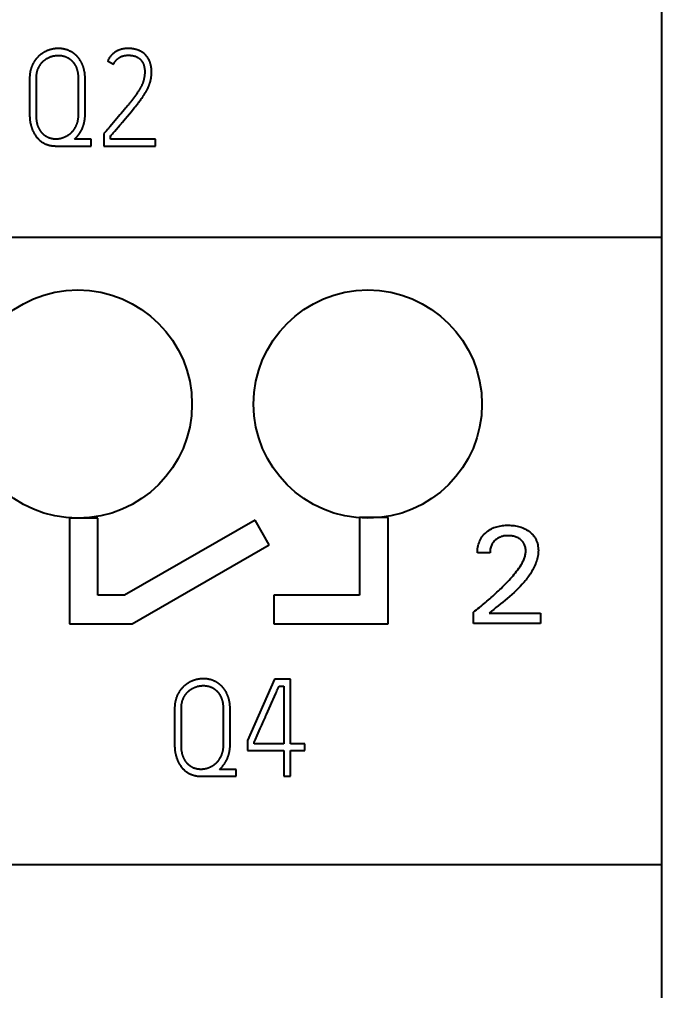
# Model space of a CAD drawing. Extents: x 0 to 420, y 0 to 297.
# Drawn here: x 134.33 to 145.58, y 140.98 to 158.01 of the extents above; entities that cross this region are included whole.
import ezdxf
from ezdxf.enums import TextEntityAlignment as Align

# ---------------------------------------------------------------- set-up
doc = ezdxf.new("R2010")
doc.units = 0
doc.header["$LTSCALE"] = 23.1
for name, color, linetype in [('10000_FRONT', 7, 'CONTINUOUS'), ('10100_DIM_FRONT', 7, 'CONTINUOUS'), ('10500_FRONT_LABELING', 7, 'CONTINUOUS')]:
    doc.layers.add(name, color=color, linetype=linetype)
doc.dimstyles.get("Standard").update_dxf_attribs({"dimtxt": 2.5, "dimasz": 2.5, "dimexe": 1.25, "dimexo": 0.625, "dimtad": 1, "dimcen": 2.5, "dimazin": 3, "dimtfac": 1, "dimtmove": 0, "dimatfit": 3})

# ---------------------------------------------------------------- blocks, each defined once
blk = doc.blocks.new('*D0')
at = {"layer": '10100_DIM_FRONT', "linetype": 'CONTINUOUS'}
for p, q in [((145.579763, 188.190376), (145.579763, 132.165384)), ((110.079763, 145.840376), (110.079763, 132.165384)), ((110.079763, 134.165384), (127.829763, 134.165384)), ((145.579763, 134.165384), (127.829763, 134.165384))]:
    blk.add_line(p, q, dxfattribs=at)
for points in [[(113.579763, 134.665384), (110.079763, 134.165384), (113.579763, 133.665384)], [(142.079763, 133.665384), (145.579763, 134.165384), (142.079763, 134.665384)]]:
    blk.add_solid(points, dxfattribs=at)
blk.add_text('35,5', height=3.5, dxfattribs=at).set_placement((123.999105, 135.040384), (133.499105, 135.040384), align=Align.FIT)
blk = doc.blocks.new('*D1')
at = {"layer": '10100_DIM_FRONT', "linetype": 'CONTINUOUS'}
for p, q in [((145.58, 188.19), (145.58, 123.957)), ((102.08, 147.741), (102.08, 123.957)), ((102.08, 125.957), (123.83, 125.957)), ((145.58, 125.957), (123.83, 125.957))]:
    blk.add_line(p, q, dxfattribs=at)
for points in [[(105.58, 126.457), (102.08, 125.957), (105.58, 125.457)], [(142.08, 125.457), (145.58, 125.957), (142.08, 126.457)]]:
    blk.add_solid(points, dxfattribs=at)
blk.add_text('43,5', height=3.5, dxfattribs=at).set_placement((119.796, 126.832), (129.546, 126.832), align=Align.FIT)

msp = doc.modelspace()

# ---------------------------------------------------------------- linework, layer by layer
at = {"layer": '10000_FRONT', "color": 7, "linetype": 'CONTINUOUS'}
for p, q in [((145.58, 233.191), (145.58, 143.191)), ((110.08, 154.191), (145.58, 154.191)), ((135.21, 149.269), (135.21, 147.416)), ((135.707, 149.269), (135.21, 149.269)), ((135.707, 147.917), (135.707, 149.269)), ((138.458, 149.234), (136.173, 147.917)), ((138.707, 148.801), (138.458, 149.234)), ((140.288, 149.276), (140.288, 147.916)), ((140.788, 149.276), (140.288, 149.276)), ((140.788, 147.416), (140.788, 149.276)), ((136.305, 147.416), (138.707, 148.801)), ((136.173, 147.917), (135.707, 147.917)), ((138.788, 147.916), (138.788, 147.416)), ((140.288, 147.916), (138.788, 147.916)), ((135.21, 147.416), (136.305, 147.416)), ((138.788, 147.416), (140.788, 147.416)), ((145.58, 143.191), (110.08, 143.191))]:
    msp.add_line(p, q, dxfattribs=at)
for centre in [(135.354, 151.267), (140.434, 151.267)]:
    msp.add_circle(centre, 2, dxfattribs=at)
at = {"layer": '10500_FRONT_LABELING', "color": 7, "linetype": 'CONTINUOUS'}
for p, q in [((135.875, 157.282), (135.981, 157.227)), ((134.51, 156.977), (134.51, 156.334)), ((134.628, 156.327), (134.628, 156.977)), ((135.361, 156.977), (135.361, 156.348)), ((135.481, 156.348), (135.481, 156.977)), ((136.351, 156.66), (136.343, 156.648)), ((136.36, 156.672), (136.351, 156.66)), ((136.368, 156.684), (136.36, 156.672)), ((136.377, 156.696), (136.368, 156.684)), ((136.385, 156.709), (136.377, 156.696)), ((136.394, 156.721), (136.385, 156.709)), ((136.402, 156.733), (136.394, 156.721)), ((136.41, 156.746), (136.402, 156.733)), ((136.418, 156.758), (136.41, 156.746)), ((136.486, 156.647), (136.496, 156.662)), ((136.22, 156.489), (136.206, 156.471)), ((136.234, 156.506), (136.22, 156.489)), ((136.244, 156.517), (136.234, 156.506)), ((136.253, 156.529), (136.244, 156.517)), ((136.262, 156.541), (136.253, 156.529)), ((136.271, 156.552), (136.262, 156.541)), ((136.28, 156.564), (136.271, 156.552)), ((136.289, 156.576), (136.28, 156.564)), ((136.298, 156.588), (136.289, 156.576)), ((136.307, 156.6), (136.298, 156.588)), ((136.316, 156.612), (136.307, 156.6)), ((136.325, 156.624), (136.316, 156.612)), ((136.334, 156.636), (136.325, 156.624)), ((136.343, 156.648), (136.334, 156.636)), ((136.348, 156.465), (136.365, 156.485)), ((136.365, 156.485), (136.381, 156.506)), ((136.381, 156.506), (136.392, 156.52)), ((136.392, 156.52), (136.403, 156.534)), ((136.403, 156.534), (136.414, 156.548)), ((136.414, 156.548), (136.424, 156.562)), ((136.424, 156.562), (136.435, 156.576)), ((136.435, 156.576), (136.445, 156.59)), ((136.445, 156.59), (136.456, 156.604)), ((136.456, 156.604), (136.466, 156.618)), ((136.466, 156.618), (136.476, 156.633)), ((136.476, 156.633), (136.486, 156.647)), ((136.092, 156.335), (136.068, 156.306)), ((136.116, 156.363), (136.092, 156.335)), ((136.144, 156.397), (136.116, 156.363)), ((136.173, 156.431), (136.144, 156.397)), ((136.192, 156.454), (136.173, 156.431)), ((136.186, 156.268), (136.225, 156.315)), ((136.206, 156.471), (136.192, 156.454)), ((136.225, 156.315), (136.259, 156.356)), ((136.259, 156.356), (136.293, 156.396)), ((136.293, 156.396), (136.326, 156.437)), ((136.326, 156.437), (136.348, 156.465)), ((135.981, 156.205), (135.952, 156.171)), ((136.01, 156.238), (135.981, 156.205)), ((136.039, 156.272), (136.01, 156.238)), ((136.068, 156.306), (136.039, 156.272)), ((136.066, 156.127), (136.089, 156.154)), ((136.089, 156.154), (136.1, 156.167)), ((135.84, 156.042), (135.811, 156.008)), ((135.811, 156.008), (135.811, 155.791)), ((135.884, 156.092), (135.874, 156.081)), ((135.893, 156.103), (135.884, 156.092)), ((135.963, 156.006), (135.975, 156.02)), ((135.975, 156.02), (135.986, 156.033)), ((135.986, 156.033), (136.003, 156.053)), ((136.003, 156.053), (136.026, 156.08)), ((136.026, 156.08), (136.066, 156.127)), ((135.585, 155.912), (135.293, 155.912)), ((135.585, 155.791), (135.585, 155.912)), ((135.929, 155.909), (135.929, 155.966)), ((136.717, 155.909), (135.929, 155.909)), ((136.717, 155.791), (136.717, 155.909)), ((134.972, 155.791), (135.585, 155.791)), ((135.811, 155.791), (136.717, 155.791)), ((142.575, 148.658), (142.354, 148.658)), ((142.284, 147.417), (142.284, 147.62)), ((142.561, 147.602), (143.457, 147.602)), ((143.457, 147.602), (143.457, 147.417)), ((143.457, 147.417), (142.284, 147.417)), ((138.802, 146.441), (138.325, 145.366)), ((139.082, 146.441), (138.802, 146.441)), ((139.082, 145.31), (139.082, 146.441)), ((138.843, 146.24), (138.869, 146.3)), ((138.869, 146.3), (138.879, 146.323)), ((138.879, 146.323), (138.962, 146.323)), ((138.962, 146.323), (138.962, 145.31)), ((138.822, 146.193), (138.833, 146.217)), ((138.833, 146.217), (138.843, 146.24)), ((137.05, 145.927), (137.05, 145.284)), ((137.168, 145.277), (137.168, 145.927)), ((137.901, 145.927), (137.901, 145.298)), ((138.021, 145.298), (138.021, 145.927)), ((138.66, 145.825), (138.707, 145.932)), ((138.707, 145.932), (138.77, 146.074)), ((138.607, 145.707), (138.628, 145.754)), ((138.565, 145.612), (138.576, 145.636)), ((138.576, 145.636), (138.607, 145.707)), ((138.465, 145.387), (138.497, 145.458)), ((138.497, 145.458), (138.549, 145.577)), ((138.325, 145.366), (138.325, 145.192)), ((138.443, 145.31), (138.443, 145.34)), ((138.962, 145.31), (138.443, 145.31)), ((139.332, 145.31), (139.082, 145.31)), ((139.332, 145.192), (139.332, 145.31)), ((138.325, 145.192), (138.962, 145.192)), ((138.962, 145.192), (138.962, 144.741)), ((139.082, 144.741), (139.082, 145.192)), ((139.082, 145.192), (139.332, 145.192)), ((137.512, 144.741), (138.125, 144.741)), ((138.125, 144.862), (137.833, 144.862)), ((138.125, 144.741), (138.125, 144.862)), ((138.962, 144.741), (139.082, 144.741))]:
    msp.add_line(p, q, dxfattribs=at)
for points in [[(135.481, 156.977), (135.481, 156.985), (135.481, 156.993), (135.481, 157), (135.481, 157.008), (135.48, 157.015), (135.48, 157.023), (135.479, 157.03), (135.479, 157.038), (135.478, 157.045), (135.477, 157.053), (135.477, 157.06), (135.476, 157.068), (135.475, 157.075), (135.474, 157.082), (135.472, 157.09), (135.471, 157.097), (135.47, 157.105), (135.468, 157.112), (135.467, 157.119), (135.465, 157.127), (135.463, 157.134), (135.461, 157.141), (135.46, 157.148), (135.458, 157.156), (135.455, 157.163), (135.453, 157.17), (135.451, 157.177), (135.448, 157.185), (135.446, 157.192), (135.443, 157.199), (135.44, 157.206), (135.438, 157.213), (135.435, 157.22), (135.432, 157.227), (135.428, 157.234), (135.425, 157.241), (135.422, 157.247), (135.419, 157.254), (135.415, 157.261), (135.411, 157.267), (135.408, 157.274), (135.404, 157.281), (135.4, 157.287), (135.396, 157.293), (135.392, 157.3), (135.388, 157.306), (135.383, 157.312), (135.379, 157.318), (135.374, 157.324), (135.37, 157.33), (135.365, 157.336), (135.36, 157.342), (135.355, 157.348), (135.35, 157.354), (135.345, 157.359), (135.34, 157.365), (135.334, 157.37), (135.329, 157.376), (135.324, 157.381), (135.318, 157.386), (135.312, 157.391), (135.307, 157.396), (135.301, 157.401), (135.295, 157.405), (135.289, 157.41), (135.283, 157.414), (135.277, 157.419), (135.271, 157.423), (135.265, 157.427), (135.258, 157.432), (135.252, 157.436), (135.245, 157.44), (135.239, 157.443), (135.232, 157.447), (135.225, 157.451), (135.218, 157.454), (135.211, 157.457), (135.205, 157.461), (135.198, 157.464), (135.191, 157.467), (135.184, 157.47), (135.177, 157.472), (135.17, 157.475), (135.162, 157.477), (135.155, 157.48), (135.148, 157.482), (135.141, 157.484), (135.133, 157.486), (135.126, 157.488), (135.119, 157.49), (135.111, 157.491), (135.104, 157.493), (135.096, 157.494), (135.089, 157.495), (135.081, 157.496), (135.073, 157.497), (135.066, 157.498), (135.058, 157.499), (135.051, 157.499), (135.043, 157.5), (135.036, 157.5), (135.028, 157.501), (135.02, 157.501), (135.013, 157.501), (135.005, 157.501), (134.998, 157.501), (134.99, 157.5), (134.982, 157.5), (134.975, 157.499), (134.967, 157.499), (134.96, 157.498), (134.952, 157.497), (134.944, 157.496), (134.937, 157.495), (134.929, 157.494), (134.922, 157.493), (134.914, 157.491), (134.907, 157.49), (134.9, 157.488), (134.892, 157.486), (134.885, 157.484), (134.878, 157.482), (134.87, 157.48), (134.863, 157.478), (134.856, 157.476), (134.849, 157.473), (134.842, 157.471), (134.834, 157.468), (134.827, 157.465), (134.82, 157.463), (134.813, 157.46), (134.806, 157.457), (134.799, 157.454), (134.792, 157.45), (134.786, 157.447), (134.779, 157.444), (134.772, 157.44), (134.765, 157.436), (134.759, 157.433), (134.752, 157.429), (134.746, 157.425), (134.739, 157.421), (134.733, 157.417), (134.727, 157.412), (134.721, 157.408), (134.714, 157.404), (134.708, 157.399), (134.702, 157.395), (134.696, 157.39), (134.691, 157.385), (134.685, 157.38), (134.679, 157.376), (134.673, 157.371), (134.668, 157.365), (134.662, 157.36), (134.657, 157.355), (134.651, 157.349), (134.646, 157.344), (134.641, 157.338), (134.636, 157.333), (134.631, 157.327), (134.626, 157.321), (134.621, 157.315), (134.617, 157.309), (134.612, 157.303), (134.608, 157.297), (134.603, 157.291), (134.599, 157.285), (134.595, 157.279), (134.591, 157.272), (134.587, 157.266), (134.583, 157.26), (134.579, 157.253), (134.575, 157.246), (134.572, 157.24), (134.568, 157.233), (134.565, 157.226), (134.561, 157.22), (134.558, 157.213), (134.555, 157.206), (134.552, 157.199), (134.549, 157.192), (134.546, 157.185), (134.543, 157.178), (134.541, 157.171), (134.538, 157.164), (134.536, 157.156), (134.534, 157.149), (134.531, 157.142), (134.529, 157.135), (134.527, 157.128), (134.526, 157.12), (134.524, 157.113), (134.522, 157.106), (134.521, 157.098), (134.519, 157.091), (134.518, 157.083), (134.517, 157.076), (134.516, 157.068)], [(136.486, 157.434), (136.479, 157.439), (136.471, 157.443), (136.464, 157.447), (136.456, 157.452), (136.448, 157.455), (136.44, 157.459), (136.432, 157.463), (136.423, 157.466), (136.415, 157.469), (136.407, 157.473), (136.398, 157.475), (136.39, 157.478), (136.381, 157.481), (136.373, 157.483), (136.364, 157.486), (136.356, 157.488), (136.347, 157.49), (136.339, 157.492), (136.33, 157.493), (136.321, 157.495), (136.313, 157.496), (136.304, 157.497), (136.295, 157.498), (136.286, 157.499), (136.277, 157.5), (136.268, 157.5), (136.259, 157.5), (136.25, 157.501), (136.241, 157.501), (136.233, 157.501), (136.224, 157.501), (136.215, 157.5), (136.206, 157.5), (136.197, 157.499), (136.188, 157.499), (136.18, 157.498), (136.171, 157.497), (136.162, 157.496), (136.153, 157.494), (136.144, 157.493), (136.136, 157.491), (136.127, 157.489), (136.118, 157.487), (136.11, 157.485), (136.101, 157.482), (136.093, 157.479), (136.084, 157.476), (136.076, 157.473), (136.068, 157.47), (136.06, 157.466), (136.052, 157.463), (136.044, 157.459), (136.036, 157.454), (136.028, 157.45), (136.021, 157.445), (136.013, 157.441), (136.005, 157.436), (135.998, 157.431), (135.991, 157.425), (135.984, 157.42), (135.977, 157.414), (135.97, 157.409), (135.964, 157.403), (135.957, 157.397), (135.951, 157.391), (135.945, 157.384), (135.939, 157.378), (135.933, 157.371), (135.927, 157.364), (135.921, 157.357), (135.916, 157.35), (135.911, 157.343), (135.905, 157.336), (135.901, 157.328), (135.896, 157.321), (135.891, 157.313), (135.887, 157.305), (135.883, 157.298), (135.879, 157.29), (135.875, 157.282)], [(134.628, 156.977), (134.628, 156.984), (134.628, 156.991), (134.628, 156.998), (134.628, 157.005), (134.629, 157.011), (134.629, 157.018), (134.63, 157.025), (134.63, 157.032), (134.631, 157.038), (134.632, 157.045), (134.633, 157.052), (134.634, 157.059), (134.635, 157.065), (134.636, 157.072), (134.637, 157.078), (134.639, 157.085), (134.64, 157.092), (134.642, 157.098), (134.644, 157.105), (134.646, 157.111), (134.648, 157.118), (134.65, 157.124), (134.652, 157.131), (134.655, 157.137), (134.657, 157.144), (134.66, 157.15), (134.663, 157.156), (134.665, 157.162), (134.668, 157.169), (134.671, 157.175), (134.675, 157.181), (134.678, 157.187), (134.681, 157.193), (134.685, 157.199), (134.688, 157.204), (134.692, 157.21), (134.695, 157.216), (134.699, 157.222), (134.703, 157.227), (134.707, 157.233), (134.711, 157.238), (134.716, 157.243), (134.72, 157.249), (134.725, 157.254), (134.729, 157.259), (134.734, 157.264), (134.739, 157.269), (134.743, 157.274), (134.748, 157.278), (134.753, 157.283), (134.759, 157.288), (134.764, 157.292), (134.769, 157.296), (134.774, 157.301), (134.78, 157.305), (134.785, 157.309), (134.791, 157.313), (134.796, 157.316), (134.802, 157.32), (134.808, 157.324), (134.814, 157.327), (134.82, 157.331), (134.826, 157.334), (134.832, 157.337), (134.838, 157.34), (134.844, 157.343), (134.851, 157.346), (134.857, 157.349), (134.863, 157.351), (134.87, 157.354), (134.876, 157.356), (134.882, 157.359), (134.889, 157.361), (134.895, 157.363), (134.902, 157.365), (134.909, 157.367), (134.915, 157.368), (134.922, 157.37), (134.929, 157.371), (134.935, 157.373), (134.942, 157.374), (134.949, 157.375), (134.956, 157.376), (134.962, 157.377), (134.969, 157.378), (134.976, 157.379), (134.983, 157.379), (134.99, 157.38), (134.996, 157.38), (135.003, 157.38), (135.01, 157.381), (135.017, 157.381), (135.024, 157.38), (135.03, 157.38), (135.037, 157.38), (135.044, 157.379), (135.051, 157.379), (135.058, 157.378), (135.065, 157.377), (135.071, 157.376), (135.078, 157.375), (135.085, 157.374), (135.092, 157.372), (135.098, 157.371), (135.105, 157.369), (135.111, 157.367), (135.118, 157.365), (135.124, 157.363), (135.131, 157.361), (135.137, 157.358), (135.143, 157.356), (135.15, 157.353), (135.156, 157.351), (135.162, 157.348), (135.168, 157.345), (135.174, 157.341), (135.18, 157.338), (135.186, 157.335), (135.192, 157.331), (135.198, 157.327), (135.204, 157.324), (135.209, 157.32), (135.215, 157.316), (135.22, 157.312), (135.226, 157.307), (135.231, 157.303), (135.236, 157.298), (135.241, 157.294), (135.246, 157.289), (135.251, 157.284), (135.256, 157.28), (135.26, 157.275), (135.265, 157.269), (135.269, 157.264), (135.274, 157.259), (135.278, 157.253), (135.282, 157.248), (135.286, 157.242), (135.29, 157.237), (135.294, 157.231), (135.297, 157.225), (135.301, 157.219), (135.304, 157.214), (135.308, 157.208), (135.311, 157.202), (135.314, 157.196), (135.317, 157.189), (135.32, 157.183), (135.323, 157.177), (135.325, 157.171), (135.328, 157.164), (135.33, 157.158), (135.333, 157.151), (135.335, 157.145), (135.337, 157.139), (135.339, 157.132), (135.341, 157.126), (135.343, 157.119), (135.345, 157.112), (135.346, 157.106), (135.348, 157.099), (135.349, 157.093), (135.351, 157.086), (135.352, 157.079), (135.353, 157.073), (135.354, 157.066), (135.355, 157.059), (135.356, 157.052), (135.357, 157.046), (135.358, 157.039), (135.359, 157.032), (135.359, 157.025), (135.36, 157.018), (135.36, 157.012), (135.36, 157.005), (135.361, 156.998), (135.361, 156.991), (135.361, 156.984), (135.361, 156.977)], [(135.981, 157.227), (135.984, 157.234), (135.988, 157.241), (135.991, 157.247), (135.995, 157.254), (135.999, 157.26), (136.003, 157.266), (136.008, 157.273), (136.012, 157.278), (136.017, 157.284), (136.022, 157.29), (136.027, 157.296), (136.032, 157.301), (136.037, 157.307), (136.043, 157.312), (136.049, 157.317), (136.054, 157.322), (136.06, 157.326), (136.066, 157.331), (136.072, 157.335), (136.078, 157.34), (136.085, 157.344), (136.091, 157.347), (136.098, 157.351), (136.104, 157.355), (136.111, 157.358), (136.118, 157.361), (136.125, 157.364), (136.132, 157.366), (136.139, 157.369), (136.147, 157.371), (136.154, 157.373), (136.161, 157.375), (136.168, 157.376), (136.176, 157.378), (136.183, 157.379), (136.191, 157.38), (136.198, 157.381), (136.206, 157.382), (136.213, 157.382), (136.221, 157.383), (136.228, 157.383), (136.236, 157.383), (136.243, 157.383), (136.251, 157.383), (136.258, 157.383), (136.266, 157.382), (136.273, 157.382), (136.281, 157.381), (136.288, 157.38), (136.296, 157.379), (136.303, 157.378), (136.311, 157.377), (136.318, 157.376), (136.325, 157.374), (136.333, 157.372), (136.34, 157.37), (136.347, 157.368), (136.355, 157.366), (136.362, 157.364), (136.369, 157.361), (136.376, 157.358), (136.383, 157.355), (136.39, 157.352), (136.396, 157.349), (136.403, 157.345), (136.409, 157.341), (136.416, 157.337), (136.422, 157.333), (136.428, 157.328), (136.434, 157.324), (136.44, 157.319), (136.445, 157.314), (136.451, 157.309), (136.456, 157.303), (136.461, 157.298), (136.466, 157.292), (136.47, 157.286), (136.475, 157.28), (136.479, 157.274), (136.483, 157.267), (136.487, 157.261), (136.491, 157.254), (136.494, 157.248), (136.497, 157.241), (136.5, 157.234), (136.503, 157.227), (136.506, 157.22), (136.508, 157.213), (136.511, 157.205), (136.513, 157.198), (136.515, 157.191), (136.516, 157.184), (136.518, 157.176), (136.519, 157.169), (136.52, 157.161), (136.521, 157.154), (136.522, 157.147), (136.523, 157.139), (136.524, 157.132), (136.525, 157.124), (136.525, 157.117), (136.525, 157.109), (136.526, 157.102), (136.526, 157.094), (136.526, 157.087), (136.526, 157.079), (136.525, 157.072), (136.525, 157.064), (136.525, 157.057), (136.524, 157.049), (136.523, 157.042), (136.523, 157.034), (136.522, 157.027), (136.521, 157.02), (136.52, 157.012), (136.519, 157.005), (136.517, 156.997), (136.516, 156.99), (136.515, 156.983), (136.513, 156.975), (136.511, 156.968), (136.51, 156.961), (136.508, 156.954), (136.506, 156.946), (136.504, 156.939), (136.502, 156.932), (136.5, 156.925), (136.498, 156.917), (136.496, 156.91), (136.493, 156.903), (136.491, 156.896), (136.488, 156.889), (136.485, 156.882), (136.482, 156.875), (136.479, 156.868), (136.476, 156.862), (136.473, 156.855), (136.47, 156.848), (136.467, 156.842), (136.463, 156.835), (136.46, 156.829), (136.456, 156.822), (136.453, 156.816), (136.449, 156.809), (136.445, 156.803), (136.441, 156.796), (136.438, 156.79), (136.434, 156.784), (136.43, 156.777), (136.426, 156.771), (136.422, 156.765), (136.418, 156.758)], [(136.496, 156.662), (136.501, 156.669), (136.506, 156.676), (136.511, 156.684), (136.516, 156.691), (136.521, 156.699), (136.526, 156.706), (136.53, 156.713), (136.535, 156.721), (136.54, 156.729), (136.544, 156.736), (136.549, 156.744), (136.553, 156.751), (136.558, 156.759), (136.562, 156.767), (136.566, 156.774), (136.57, 156.782), (136.574, 156.79), (136.578, 156.798), (136.582, 156.806), (136.586, 156.814), (136.589, 156.822), (136.593, 156.83), (136.596, 156.838), (136.6, 156.846), (136.603, 156.854), (136.606, 156.862), (136.609, 156.871), (136.612, 156.879), (136.615, 156.887), (136.617, 156.896), (136.62, 156.904), (136.622, 156.913), (136.625, 156.921), (136.627, 156.93), (136.629, 156.938), (136.631, 156.947), (136.633, 156.956), (136.634, 156.964), (136.636, 156.973), (136.637, 156.982), (136.639, 156.991), (136.64, 156.999), (136.641, 157.008), (136.642, 157.017), (136.643, 157.025), (136.644, 157.034), (136.644, 157.043), (136.645, 157.052), (136.645, 157.06), (136.646, 157.069), (136.646, 157.078), (136.646, 157.087), (136.646, 157.096), (136.646, 157.104), (136.646, 157.113), (136.645, 157.122), (136.645, 157.131), (136.644, 157.14), (136.643, 157.149), (136.642, 157.157), (136.641, 157.166), (136.64, 157.175), (136.638, 157.184), (136.637, 157.193), (136.635, 157.201), (136.633, 157.21), (136.631, 157.219), (136.629, 157.227), (136.627, 157.236), (136.624, 157.244), (136.622, 157.253), (136.619, 157.261), (136.616, 157.27), (136.613, 157.278), (136.609, 157.286), (136.605, 157.294), (136.602, 157.302), (136.597, 157.31), (136.593, 157.318), (136.589, 157.325), (136.584, 157.333), (136.579, 157.34), (136.574, 157.348), (136.569, 157.355), (136.564, 157.362), (136.558, 157.369), (136.552, 157.375), (136.546, 157.382), (136.54, 157.388), (136.534, 157.395), (136.528, 157.401), (136.521, 157.407), (136.515, 157.413), (136.508, 157.419), (136.501, 157.424), (136.494, 157.429), (136.486, 157.434)], [(134.516, 157.068), (134.515, 157.061), (134.514, 157.053), (134.513, 157.046), (134.512, 157.038), (134.512, 157.031), (134.511, 157.023), (134.511, 157.015), (134.51, 157.008), (134.51, 157), (134.51, 156.993), (134.51, 156.985), (134.51, 156.977)], [(134.51, 156.334), (134.51, 156.324), (134.51, 156.315), (134.51, 156.306), (134.511, 156.297), (134.511, 156.288), (134.512, 156.279), (134.512, 156.27), (134.513, 156.26), (134.514, 156.251), (134.515, 156.242), (134.516, 156.233), (134.517, 156.224), (134.519, 156.215), (134.52, 156.206), (134.522, 156.197), (134.524, 156.188), (134.526, 156.179), (134.528, 156.17), (134.53, 156.161), (134.532, 156.153), (134.535, 156.144), (134.537, 156.135), (134.54, 156.126), (134.543, 156.117), (134.546, 156.108), (134.549, 156.1), (134.552, 156.091), (134.555, 156.083), (134.559, 156.074), (134.562, 156.066), (134.566, 156.057), (134.57, 156.049), (134.574, 156.041), (134.578, 156.033), (134.582, 156.025), (134.587, 156.017), (134.591, 156.009), (134.596, 156.001), (134.601, 155.993), (134.606, 155.985), (134.611, 155.978), (134.616, 155.97), (134.621, 155.962), (134.627, 155.955), (134.633, 155.948), (134.639, 155.941), (134.644, 155.934), (134.651, 155.927), (134.657, 155.92), (134.663, 155.914), (134.67, 155.907), (134.676, 155.901), (134.683, 155.895), (134.69, 155.889), (134.697, 155.883), (134.705, 155.877), (134.712, 155.872), (134.72, 155.866), (134.727, 155.861), (134.735, 155.856), (134.743, 155.851), (134.751, 155.847), (134.759, 155.842), (134.767, 155.838), (134.775, 155.834), (134.783, 155.83), (134.792, 155.826), (134.8, 155.823), (134.809, 155.82), (134.818, 155.816), (134.826, 155.813), (134.835, 155.811), (134.844, 155.808), (134.853, 155.806), (134.862, 155.803), (134.871, 155.801), (134.88, 155.8), (134.889, 155.798), (134.898, 155.797), (134.907, 155.795), (134.917, 155.794), (134.926, 155.793), (134.935, 155.793), (134.944, 155.792), (134.953, 155.792), (134.963, 155.791), (134.972, 155.791)], [(135.361, 156.348), (135.361, 156.341), (135.361, 156.335), (135.361, 156.328), (135.36, 156.321), (135.36, 156.315), (135.36, 156.308), (135.359, 156.302), (135.359, 156.295), (135.358, 156.288), (135.357, 156.282), (135.357, 156.275), (135.356, 156.269), (135.355, 156.262), (135.354, 156.256), (135.353, 156.249), (135.351, 156.243), (135.35, 156.236), (135.349, 156.23), (135.347, 156.223), (135.346, 156.217), (135.344, 156.211), (135.342, 156.204), (135.34, 156.198), (135.338, 156.191), (135.336, 156.185), (135.334, 156.179), (135.332, 156.173), (135.329, 156.166), (135.327, 156.16), (135.324, 156.154), (135.322, 156.148), (135.319, 156.142), (135.316, 156.136), (135.313, 156.13), (135.31, 156.124), (135.307, 156.118), (135.304, 156.113), (135.301, 156.107), (135.298, 156.101), (135.294, 156.096), (135.291, 156.09), (135.287, 156.084), (135.284, 156.079), (135.28, 156.073), (135.276, 156.068), (135.272, 156.062), (135.268, 156.057), (135.264, 156.052), (135.26, 156.047), (135.255, 156.042), (135.251, 156.037), (135.246, 156.032), (135.242, 156.027), (135.237, 156.023), (135.233, 156.018), (135.228, 156.013), (135.223, 156.009), (135.218, 156.005), (135.213, 156), (135.208, 155.996), (135.203, 155.992), (135.198, 155.988), (135.192, 155.984), (135.187, 155.98), (135.182, 155.976), (135.176, 155.973), (135.17, 155.969), (135.165, 155.966), (135.159, 155.962), (135.153, 155.959), (135.147, 155.956), (135.141, 155.953), (135.135, 155.95), (135.129, 155.947), (135.123, 155.944), (135.117, 155.942), (135.111, 155.939), (135.105, 155.937), (135.099, 155.934), (135.093, 155.932), (135.086, 155.93), (135.08, 155.928), (135.074, 155.926), (135.067, 155.924), (135.061, 155.923), (135.054, 155.921), (135.048, 155.92), (135.041, 155.918), (135.035, 155.917), (135.028, 155.916), (135.022, 155.915), (135.015, 155.914), (135.008, 155.913), (135.002, 155.913), (134.995, 155.912), (134.989, 155.912), (134.982, 155.912), (134.975, 155.912), (134.969, 155.912), (134.962, 155.912), (134.956, 155.912), (134.949, 155.912), (134.942, 155.913), (134.936, 155.913), (134.929, 155.914), (134.923, 155.915), (134.916, 155.916), (134.909, 155.917), (134.903, 155.918), (134.896, 155.919), (134.89, 155.921), (134.883, 155.922), (134.877, 155.924), (134.871, 155.926), (134.865, 155.928), (134.858, 155.93), (134.852, 155.932), (134.846, 155.935), (134.84, 155.937), (134.834, 155.94), (134.828, 155.943), (134.822, 155.946), (134.816, 155.949), (134.81, 155.952), (134.804, 155.956), (134.799, 155.959), (134.793, 155.963), (134.788, 155.966), (134.782, 155.97), (134.777, 155.974), (134.772, 155.978), (134.766, 155.982), (134.761, 155.987), (134.756, 155.991), (134.752, 155.995), (134.747, 156), (134.742, 156.005), (134.737, 156.009), (134.733, 156.014), (134.728, 156.019), (134.724, 156.024), (134.72, 156.029), (134.716, 156.035), (134.712, 156.04), (134.708, 156.045), (134.704, 156.051), (134.7, 156.056), (134.696, 156.062), (134.693, 156.067), (134.689, 156.073), (134.686, 156.079), (134.683, 156.084), (134.68, 156.09), (134.677, 156.096), (134.674, 156.102), (134.671, 156.108), (134.668, 156.114), (134.666, 156.12), (134.663, 156.126), (134.661, 156.133), (134.658, 156.139), (134.656, 156.145), (134.654, 156.151), (134.652, 156.158), (134.65, 156.164), (134.648, 156.17), (134.647, 156.176), (134.645, 156.183), (134.643, 156.189), (134.642, 156.196), (134.64, 156.202), (134.639, 156.208), (134.638, 156.215), (134.637, 156.221), (134.636, 156.228), (134.635, 156.234), (134.634, 156.241), (134.633, 156.248), (134.632, 156.254), (134.631, 156.261), (134.631, 156.267), (134.63, 156.274), (134.63, 156.281), (134.629, 156.287), (134.629, 156.294), (134.628, 156.3), (134.628, 156.307), (134.628, 156.314), (134.628, 156.32), (134.628, 156.327)], [(135.293, 155.912), (135.299, 155.917), (135.305, 155.923), (135.312, 155.928), (135.318, 155.934), (135.324, 155.94), (135.329, 155.946), (135.335, 155.952), (135.341, 155.958), (135.346, 155.964), (135.352, 155.97), (135.357, 155.977), (135.362, 155.983), (135.367, 155.99), (135.372, 155.996), (135.377, 156.003), (135.382, 156.01), (135.387, 156.017), (135.391, 156.024), (135.396, 156.031), (135.4, 156.038), (135.404, 156.045), (135.409, 156.052), (135.413, 156.059), (135.417, 156.067), (135.42, 156.074), (135.424, 156.082), (135.428, 156.089), (135.431, 156.097), (135.435, 156.104), (135.438, 156.112), (135.441, 156.119), (135.444, 156.127), (135.447, 156.135), (135.45, 156.143), (135.452, 156.15), (135.455, 156.158), (135.457, 156.166), (135.46, 156.174), (135.462, 156.182), (135.464, 156.191), (135.466, 156.199), (135.468, 156.207), (135.469, 156.215), (135.471, 156.223), (135.472, 156.232), (135.473, 156.24), (135.475, 156.248), (135.476, 156.256), (135.477, 156.265), (135.478, 156.273), (135.478, 156.281), (135.479, 156.289), (135.48, 156.298), (135.48, 156.306), (135.481, 156.314), (135.481, 156.323), (135.481, 156.331), (135.481, 156.339), (135.481, 156.348)], [(135.952, 156.171), (135.913, 156.126), (135.893, 156.103)], [(136.1, 156.167), (136.111, 156.181), (136.117, 156.187), (136.123, 156.194), (136.129, 156.201), (136.134, 156.208), (136.186, 156.268)], [(135.874, 156.081), (135.855, 156.059), (135.84, 156.042)], [(135.929, 155.966), (135.935, 155.973), (135.941, 155.979), (135.946, 155.986)], [(135.946, 155.986), (135.958, 155.999), (135.963, 156.006)], [(142.354, 148.658), (142.354, 148.683), (142.356, 148.709), (142.358, 148.734), (142.362, 148.76), (142.367, 148.785), (142.374, 148.81), (142.382, 148.835), (142.391, 148.859), (142.396, 148.871), (142.401, 148.882), (142.407, 148.894), (142.413, 148.905), (142.42, 148.916), (142.426, 148.927), (142.434, 148.938), (142.441, 148.948), (142.449, 148.958), (142.457, 148.968), (142.466, 148.978), (142.474, 148.987), (142.493, 149.005), (142.512, 149.022), (142.532, 149.038), (142.553, 149.053), (142.575, 149.066), (142.598, 149.079), (142.621, 149.09), (142.644, 149.1), (142.668, 149.109), (142.693, 149.117), (142.718, 149.123), (142.743, 149.129), (142.768, 149.133), (142.793, 149.137), (142.819, 149.139), (142.845, 149.141), (142.87, 149.142), (142.896, 149.142), (142.922, 149.141), (142.947, 149.14), (142.973, 149.138), (142.998, 149.135), (143.024, 149.131), (143.049, 149.127), (143.074, 149.121), (143.099, 149.114), (143.123, 149.106), (143.147, 149.097), (143.171, 149.087), (143.194, 149.076), (143.216, 149.063), (143.238, 149.049), (143.259, 149.035), (143.279, 149.019), (143.289, 149.01), (143.298, 149.002), (143.307, 148.993), (143.316, 148.983), (143.325, 148.974), (143.333, 148.964), (143.341, 148.954), (143.349, 148.944), (143.356, 148.933), (143.363, 148.922), (143.369, 148.911), (143.375, 148.9), (143.381, 148.888), (143.386, 148.876), (143.391, 148.864), (143.396, 148.852), (143.4, 148.84), (143.404, 148.828), (143.407, 148.815), (143.41, 148.803), (143.415, 148.778), (143.419, 148.752), (143.421, 148.727), (143.422, 148.701), (143.421, 148.675), (143.419, 148.65), (143.416, 148.624), (143.412, 148.599), (143.407, 148.574), (143.401, 148.549), (143.393, 148.524), (143.385, 148.499), (143.376, 148.475), (143.366, 148.451), (143.356, 148.427), (143.345, 148.403), (143.333, 148.38), (143.321, 148.357), (143.308, 148.335), (143.295, 148.313), (143.281, 148.291), (143.267, 148.269), (143.253, 148.248), (143.238, 148.227), (143.222, 148.207), (143.207, 148.186), (143.191, 148.166), (143.174, 148.147), (143.157, 148.127), (143.14, 148.108), (143.105, 148.07), (143.069, 148.033), (143.032, 147.997), (142.995, 147.962), (142.956, 147.928), (142.917, 147.894), (142.878, 147.86), (142.838, 147.827), (142.798, 147.794), (142.758, 147.762), (142.718, 147.73), (142.678, 147.698), (142.639, 147.666), (142.6, 147.634), (142.561, 147.602)], [(142.284, 147.62), (142.311, 147.641), (142.338, 147.661), (142.364, 147.682), (142.391, 147.703), (142.417, 147.724), (142.443, 147.745), (142.469, 147.767), (142.495, 147.788), (142.521, 147.81), (142.546, 147.832), (142.572, 147.854), (142.597, 147.876), (142.622, 147.898), (142.647, 147.921), (142.672, 147.944), (142.697, 147.967), (142.721, 147.99), (142.746, 148.013), (142.77, 148.036), (142.794, 148.06), (142.818, 148.084), (142.841, 148.108), (142.865, 148.132), (142.888, 148.156), (142.911, 148.181), (142.933, 148.206), (142.956, 148.231), (142.978, 148.257), (142.999, 148.283), (143.02, 148.309), (143.041, 148.335), (143.062, 148.362), (143.081, 148.39), (143.1, 148.418), (143.118, 148.446), (143.127, 148.461), (143.135, 148.475), (143.143, 148.49), (143.151, 148.505), (143.158, 148.52), (143.165, 148.536), (143.172, 148.552), (143.178, 148.568), (143.183, 148.584), (143.188, 148.6), (143.192, 148.616), (143.196, 148.633), (143.199, 148.65), (143.2, 148.666), (143.201, 148.683), (143.201, 148.7), (143.2, 148.717), (143.198, 148.734), (143.195, 148.75), (143.19, 148.767), (143.185, 148.783), (143.179, 148.799), (143.172, 148.814), (143.164, 148.829), (143.16, 148.836), (143.155, 148.843), (143.144, 148.856), (143.133, 148.869), (143.121, 148.88), (143.108, 148.891), (143.095, 148.902), (143.081, 148.911), (143.066, 148.919), (143.051, 148.927), (143.035, 148.934), (143.019, 148.939), (143.003, 148.944), (142.987, 148.948), (142.97, 148.952), (142.954, 148.955), (142.937, 148.957), (142.92, 148.958), (142.903, 148.959), (142.887, 148.959), (142.87, 148.959), (142.853, 148.958), (142.836, 148.956), (142.819, 148.954), (142.803, 148.951), (142.786, 148.947), (142.77, 148.942), (142.754, 148.936), (142.739, 148.93), (142.723, 148.923), (142.709, 148.914), (142.694, 148.905), (142.681, 148.895), (142.668, 148.885), (142.655, 148.873), (142.644, 148.861), (142.633, 148.848), (142.623, 148.834), (142.614, 148.82), (142.606, 148.805), (142.599, 148.79), (142.593, 148.774), (142.588, 148.758), (142.584, 148.741), (142.58, 148.725), (142.578, 148.708), (142.576, 148.691), (142.575, 148.674), (142.575, 148.658)], [(138.021, 145.927), (138.021, 145.935), (138.021, 145.942), (138.021, 145.949), (138.021, 145.956), (138.02, 145.964), (138.02, 145.971), (138.019, 145.978), (138.019, 145.985), (138.018, 145.993), (138.018, 146), (138.017, 146.007), (138.016, 146.014), (138.015, 146.021), (138.014, 146.028), (138.013, 146.036), (138.012, 146.043), (138.011, 146.05), (138.009, 146.057), (138.008, 146.064), (138.006, 146.071), (138.005, 146.078), (138.003, 146.085), (138.001, 146.092), (137.999, 146.099), (137.997, 146.106), (137.995, 146.113), (137.993, 146.12), (137.991, 146.127), (137.989, 146.134), (137.986, 146.141), (137.984, 146.148), (137.981, 146.154), (137.978, 146.161), (137.975, 146.168), (137.973, 146.175), (137.97, 146.181), (137.967, 146.188), (137.963, 146.194), (137.96, 146.201), (137.957, 146.207), (137.953, 146.214), (137.95, 146.22), (137.946, 146.226), (137.943, 146.233), (137.939, 146.239), (137.935, 146.245), (137.931, 146.251), (137.927, 146.257), (137.923, 146.263), (137.918, 146.269), (137.914, 146.275), (137.909, 146.281), (137.905, 146.286), (137.9, 146.292), (137.895, 146.298), (137.891, 146.303), (137.886, 146.309), (137.881, 146.314), (137.876, 146.319), (137.87, 146.324), (137.865, 146.329), (137.86, 146.334), (137.855, 146.339), (137.849, 146.344), (137.844, 146.349), (137.838, 146.353), (137.832, 146.358), (137.826, 146.362), (137.821, 146.366), (137.815, 146.371), (137.809, 146.375), (137.803, 146.379), (137.796, 146.383), (137.79, 146.387), (137.784, 146.39), (137.777, 146.394), (137.771, 146.398), (137.764, 146.401), (137.758, 146.404), (137.751, 146.407), (137.745, 146.411), (137.738, 146.414), (137.731, 146.416), (137.725, 146.419), (137.718, 146.422), (137.711, 146.424), (137.704, 146.427), (137.697, 146.429), (137.69, 146.431), (137.683, 146.433), (137.676, 146.435), (137.669, 146.437), (137.662, 146.439), (137.655, 146.44), (137.647, 146.442), (137.64, 146.443), (137.633, 146.444), (137.626, 146.446), (137.618, 146.447), (137.611, 146.448), (137.604, 146.448), (137.596, 146.449), (137.589, 146.45), (137.582, 146.45), (137.574, 146.45), (137.567, 146.451), (137.56, 146.451), (137.553, 146.451), (137.545, 146.451), (137.538, 146.451), (137.531, 146.45), (137.523, 146.45), (137.516, 146.449), (137.508, 146.449), (137.501, 146.448), (137.494, 146.447), (137.486, 146.446), (137.479, 146.445), (137.472, 146.444), (137.465, 146.443), (137.457, 146.442), (137.45, 146.44), (137.443, 146.439), (137.436, 146.437), (137.429, 146.435), (137.422, 146.433), (137.415, 146.431), (137.408, 146.429), (137.401, 146.427), (137.394, 146.425), (137.387, 146.423), (137.38, 146.42), (137.373, 146.418), (137.366, 146.415), (137.36, 146.412), (137.353, 146.409), (137.346, 146.407), (137.339, 146.404), (137.333, 146.4), (137.326, 146.397), (137.319, 146.394), (137.313, 146.39), (137.307, 146.387), (137.3, 146.383), (137.294, 146.38), (137.288, 146.376), (137.281, 146.372), (137.275, 146.368), (137.269, 146.364), (137.263, 146.36), (137.257, 146.356), (137.251, 146.352), (137.246, 146.347), (137.24, 146.343), (137.234, 146.338), (137.229, 146.334), (137.223, 146.329), (137.217, 146.324), (137.212, 146.319), (137.207, 146.314), (137.201, 146.309), (137.196, 146.304), (137.191, 146.299), (137.186, 146.294), (137.181, 146.288), (137.176, 146.283), (137.171, 146.277), (137.166, 146.272), (137.162, 146.266), (137.157, 146.26), (137.153, 146.255), (137.149, 146.249), (137.144, 146.243), (137.14, 146.237), (137.136, 146.231), (137.132, 146.225), (137.128, 146.219), (137.125, 146.212), (137.121, 146.206), (137.117, 146.2), (137.114, 146.194), (137.11, 146.187), (137.107, 146.181), (137.103, 146.174), (137.1, 146.168), (137.097, 146.161), (137.094, 146.154), (137.091, 146.148), (137.088, 146.141), (137.086, 146.134), (137.083, 146.127), (137.081, 146.12), (137.078, 146.114), (137.076, 146.107), (137.074, 146.1), (137.072, 146.093), (137.07, 146.086), (137.068, 146.079), (137.066, 146.072)], [(137.168, 145.927), (137.168, 145.934), (137.168, 145.94), (137.168, 145.947), (137.168, 145.953), (137.169, 145.96), (137.169, 145.966), (137.17, 145.973), (137.17, 145.979), (137.171, 145.986), (137.172, 145.992), (137.172, 145.999), (137.173, 146.005), (137.174, 146.011), (137.175, 146.018), (137.177, 146.024), (137.178, 146.03), (137.179, 146.037), (137.181, 146.043), (137.182, 146.049), (137.184, 146.056), (137.186, 146.062), (137.188, 146.068), (137.19, 146.074), (137.192, 146.08), (137.194, 146.087), (137.197, 146.093), (137.199, 146.099), (137.202, 146.105), (137.205, 146.111), (137.207, 146.117), (137.21, 146.123), (137.213, 146.128), (137.216, 146.134), (137.219, 146.14), (137.223, 146.145), (137.226, 146.151), (137.229, 146.157), (137.233, 146.162), (137.237, 146.167), (137.24, 146.173), (137.244, 146.178), (137.248, 146.183), (137.252, 146.189), (137.256, 146.194), (137.26, 146.199), (137.265, 146.204), (137.269, 146.209), (137.273, 146.214), (137.278, 146.218), (137.283, 146.223), (137.287, 146.227), (137.292, 146.232), (137.297, 146.236), (137.302, 146.24), (137.307, 146.245), (137.312, 146.249), (137.317, 146.253), (137.322, 146.257), (137.328, 146.26), (137.333, 146.264), (137.338, 146.268), (137.344, 146.271), (137.35, 146.275), (137.355, 146.278), (137.361, 146.281), (137.367, 146.284), (137.373, 146.288), (137.379, 146.29), (137.384, 146.293), (137.39, 146.296), (137.396, 146.299), (137.403, 146.301), (137.409, 146.303), (137.415, 146.306), (137.421, 146.308), (137.427, 146.31), (137.433, 146.312), (137.44, 146.314), (137.446, 146.316), (137.452, 146.318), (137.459, 146.319), (137.465, 146.321), (137.472, 146.322), (137.478, 146.323), (137.485, 146.325), (137.491, 146.326), (137.498, 146.327), (137.504, 146.328), (137.511, 146.328), (137.517, 146.329), (137.524, 146.329), (137.53, 146.33), (137.537, 146.33), (137.543, 146.33), (137.55, 146.331), (137.556, 146.331), (137.563, 146.33), (137.569, 146.33), (137.576, 146.33), (137.582, 146.329), (137.589, 146.329), (137.595, 146.328), (137.602, 146.327), (137.609, 146.326), (137.615, 146.325), (137.622, 146.324), (137.628, 146.323), (137.634, 146.321), (137.641, 146.32), (137.647, 146.318), (137.653, 146.316), (137.659, 146.315), (137.666, 146.313), (137.672, 146.31), (137.678, 146.308), (137.684, 146.306), (137.69, 146.303), (137.696, 146.301), (137.702, 146.298), (137.708, 146.295), (137.713, 146.292), (137.719, 146.289), (137.725, 146.285), (137.731, 146.282), (137.736, 146.279), (137.742, 146.275), (137.747, 146.271), (137.752, 146.267), (137.758, 146.263), (137.763, 146.259), (137.768, 146.255), (137.773, 146.251), (137.778, 146.247), (137.783, 146.242), (137.787, 146.238), (137.792, 146.233), (137.796, 146.229), (137.801, 146.224), (137.805, 146.219), (137.81, 146.214), (137.814, 146.209), (137.818, 146.204), (137.822, 146.198), (137.826, 146.193), (137.829, 146.188), (137.833, 146.182), (137.836, 146.177), (137.84, 146.171), (137.843, 146.166), (137.846, 146.16), (137.849, 146.154), (137.852, 146.148), (137.855, 146.142), (137.858, 146.137), (137.861, 146.131), (137.864, 146.125), (137.866, 146.118), (137.869, 146.112), (137.871, 146.106), (137.873, 146.1), (137.875, 146.094), (137.877, 146.088), (137.879, 146.082), (137.881, 146.075), (137.883, 146.069), (137.885, 146.063), (137.886, 146.057), (137.888, 146.05), (137.889, 146.044), (137.89, 146.038), (137.892, 146.031), (137.893, 146.025), (137.894, 146.019), (137.895, 146.012), (137.896, 146.006), (137.897, 145.999), (137.897, 145.993), (137.898, 145.986), (137.899, 145.98), (137.899, 145.973), (137.9, 145.967), (137.9, 145.96), (137.9, 145.954), (137.901, 145.947), (137.901, 145.94), (137.901, 145.934), (137.901, 145.927)], [(138.77, 146.074), (138.775, 146.086), (138.822, 146.193)], [(137.066, 146.072), (137.064, 146.065), (137.063, 146.058), (137.061, 146.051), (137.06, 146.044), (137.059, 146.036), (137.057, 146.029), (137.056, 146.022), (137.055, 146.015), (137.054, 146.008), (137.054, 146), (137.053, 145.993), (137.052, 145.986), (137.052, 145.978), (137.051, 145.971), (137.051, 145.964), (137.05, 145.957), (137.05, 145.949), (137.05, 145.942), (137.05, 145.935), (137.05, 145.927)], [(138.628, 145.754), (138.639, 145.778), (138.644, 145.79), (138.649, 145.802), (138.66, 145.825)], [(138.549, 145.577), (138.555, 145.589), (138.56, 145.6), (138.565, 145.612)], [(137.05, 145.284), (137.05, 145.274), (137.05, 145.265), (137.05, 145.256), (137.051, 145.247), (137.051, 145.238), (137.052, 145.229), (137.052, 145.22), (137.053, 145.211), (137.054, 145.201), (137.055, 145.192), (137.056, 145.183), (137.057, 145.174), (137.059, 145.165), (137.06, 145.156), (137.062, 145.147), (137.064, 145.138), (137.066, 145.129), (137.068, 145.121), (137.07, 145.112), (137.072, 145.103), (137.074, 145.094), (137.077, 145.085), (137.08, 145.076), (137.083, 145.067), (137.085, 145.059), (137.089, 145.05), (137.092, 145.042), (137.095, 145.033), (137.099, 145.025), (137.102, 145.016), (137.106, 145.008), (137.11, 145), (137.114, 144.991), (137.118, 144.983), (137.122, 144.975), (137.126, 144.967), (137.131, 144.959), (137.136, 144.951), (137.14, 144.943), (137.145, 144.936), (137.15, 144.928), (137.156, 144.92), (137.161, 144.913), (137.167, 144.906), (137.172, 144.898), (137.178, 144.891), (137.184, 144.884), (137.19, 144.877), (137.197, 144.871), (137.203, 144.864), (137.209, 144.858), (137.216, 144.851), (137.223, 144.845), (137.23, 144.839), (137.237, 144.833), (137.244, 144.828), (137.252, 144.822), (137.259, 144.817), (137.267, 144.812), (137.275, 144.807), (137.283, 144.802), (137.29, 144.797), (137.299, 144.793), (137.307, 144.788), (137.315, 144.784), (137.323, 144.78), (137.332, 144.777), (137.34, 144.773), (137.349, 144.77), (137.357, 144.767), (137.366, 144.764), (137.375, 144.761), (137.384, 144.758), (137.393, 144.756), (137.402, 144.754), (137.411, 144.752), (137.42, 144.75), (137.429, 144.748), (137.438, 144.747), (137.447, 144.745), (137.456, 144.744), (137.466, 144.743), (137.475, 144.743), (137.484, 144.742), (137.493, 144.742), (137.503, 144.741), (137.512, 144.741)], [(137.901, 145.298), (137.901, 145.291), (137.901, 145.285), (137.901, 145.278), (137.9, 145.272), (137.9, 145.265), (137.9, 145.259), (137.899, 145.253), (137.899, 145.246), (137.898, 145.24), (137.898, 145.233), (137.897, 145.227), (137.896, 145.22), (137.895, 145.214), (137.894, 145.208), (137.893, 145.201), (137.892, 145.195), (137.891, 145.189), (137.889, 145.182), (137.888, 145.176), (137.886, 145.17), (137.885, 145.164), (137.883, 145.157), (137.881, 145.151), (137.879, 145.145), (137.877, 145.139), (137.875, 145.132), (137.873, 145.126), (137.871, 145.12), (137.869, 145.114), (137.866, 145.108), (137.864, 145.102), (137.861, 145.096), (137.858, 145.09), (137.856, 145.085), (137.853, 145.079), (137.85, 145.073), (137.847, 145.067), (137.844, 145.062), (137.841, 145.056), (137.837, 145.05), (137.834, 145.045), (137.831, 145.039), (137.827, 145.034), (137.823, 145.029), (137.82, 145.023), (137.816, 145.018), (137.812, 145.013), (137.808, 145.007), (137.804, 145.002), (137.8, 144.997), (137.796, 144.992), (137.791, 144.987), (137.787, 144.983), (137.783, 144.978), (137.778, 144.973), (137.774, 144.969), (137.769, 144.964), (137.764, 144.96), (137.759, 144.956), (137.755, 144.952), (137.75, 144.947), (137.745, 144.943), (137.739, 144.939), (137.734, 144.936), (137.729, 144.932), (137.724, 144.928), (137.718, 144.924), (137.713, 144.921), (137.707, 144.917), (137.702, 144.914), (137.696, 144.911), (137.69, 144.908), (137.684, 144.905), (137.679, 144.902), (137.673, 144.899), (137.667, 144.896), (137.661, 144.893), (137.655, 144.891), (137.649, 144.888), (137.643, 144.886), (137.637, 144.884), (137.631, 144.882), (137.625, 144.88), (137.618, 144.878), (137.612, 144.876), (137.606, 144.874), (137.6, 144.872), (137.593, 144.871), (137.587, 144.869), (137.58, 144.868), (137.574, 144.867), (137.567, 144.866), (137.561, 144.865), (137.555, 144.864), (137.548, 144.863), (137.542, 144.863), (137.535, 144.862), (137.529, 144.862), (137.522, 144.862), (137.516, 144.862), (137.509, 144.862), (137.503, 144.862), (137.496, 144.862), (137.49, 144.862), (137.483, 144.863), (137.477, 144.863), (137.47, 144.864), (137.464, 144.865), (137.457, 144.866), (137.451, 144.867), (137.444, 144.868), (137.438, 144.869), (137.432, 144.87), (137.425, 144.872), (137.419, 144.874), (137.413, 144.875), (137.407, 144.877), (137.401, 144.879), (137.395, 144.882), (137.389, 144.884), (137.383, 144.886), (137.377, 144.889), (137.371, 144.892), (137.365, 144.894), (137.359, 144.897), (137.353, 144.9), (137.348, 144.904), (137.342, 144.907), (137.336, 144.91), (137.331, 144.914), (137.326, 144.918), (137.32, 144.922), (137.315, 144.925), (137.31, 144.929), (137.305, 144.933), (137.3, 144.938), (137.295, 144.942), (137.29, 144.946), (137.286, 144.951), (137.281, 144.955), (137.277, 144.96), (137.272, 144.965), (137.268, 144.97), (137.264, 144.975), (137.259, 144.98), (137.255, 144.985), (137.251, 144.99), (137.248, 144.995), (137.244, 145.001), (137.24, 145.006), (137.237, 145.011), (137.233, 145.017), (137.23, 145.022), (137.227, 145.028), (137.223, 145.034), (137.22, 145.039), (137.217, 145.045), (137.214, 145.051), (137.212, 145.057), (137.209, 145.063), (137.206, 145.069), (137.204, 145.075), (137.201, 145.081), (137.199, 145.087), (137.197, 145.093), (137.195, 145.099), (137.193, 145.105), (137.191, 145.111), (137.189, 145.117), (137.187, 145.124), (137.186, 145.13), (137.184, 145.136), (137.183, 145.142), (137.181, 145.149), (137.18, 145.155), (137.179, 145.161), (137.177, 145.168), (137.176, 145.174), (137.175, 145.18), (137.174, 145.187), (137.173, 145.193), (137.173, 145.199), (137.172, 145.206), (137.171, 145.212), (137.17, 145.219), (137.17, 145.225), (137.169, 145.232), (137.169, 145.238), (137.169, 145.245), (137.168, 145.251), (137.168, 145.258), (137.168, 145.264), (137.168, 145.271), (137.168, 145.277)], [(137.833, 144.862), (137.839, 144.867), (137.845, 144.873), (137.852, 144.878), (137.858, 144.884), (137.864, 144.89), (137.869, 144.896), (137.875, 144.902), (137.881, 144.908), (137.886, 144.914), (137.892, 144.92), (137.897, 144.927), (137.902, 144.933), (137.907, 144.94), (137.912, 144.946), (137.917, 144.953), (137.922, 144.96), (137.927, 144.967), (137.931, 144.974), (137.936, 144.981), (137.94, 144.988), (137.944, 144.995), (137.949, 145.002), (137.953, 145.01), (137.957, 145.017), (137.961, 145.024), (137.964, 145.032), (137.968, 145.039), (137.971, 145.047), (137.975, 145.054), (137.978, 145.062), (137.981, 145.069), (137.984, 145.077), (137.987, 145.085), (137.99, 145.093), (137.993, 145.101), (137.995, 145.109), (137.997, 145.116), (138, 145.124), (138.002, 145.133), (138.004, 145.141), (138.006, 145.149), (138.008, 145.157), (138.009, 145.165), (138.011, 145.173), (138.012, 145.182), (138.013, 145.19), (138.015, 145.198), (138.016, 145.206), (138.017, 145.215), (138.018, 145.223), (138.018, 145.231), (138.019, 145.239), (138.02, 145.248), (138.02, 145.256), (138.021, 145.264), (138.021, 145.273), (138.021, 145.281), (138.021, 145.289), (138.021, 145.298)], [(138.443, 145.34), (138.449, 145.352), (138.465, 145.387)]]:
    msp.add_lwpolyline(points, dxfattribs=at)

# ---------------------------------------------------------------- dimensions: what is measured, and where the dimension line sits
at = {"layer": '10100_DIM_FRONT', "linetype": 'CONTINUOUS'}
for base, p1, picture, middle in [((145.58, 125.957), (102.08, 147.741), '*D1', (124.671, 128.582)), ((145.58, 134.165), (110.08, 145.84), '*D0', (128.749, 136.79))]:
    dim = msp.add_linear_dim(base=base, p1=p1, p2=(145.58, 188.19), dimstyle='Standard', dxfattribs=at)
    dim.commit()
    dim.dimension.update_dxf_attribs({"geometry": picture, "text_midpoint": middle, "dimtype": 128})

doc.saveas('drawing.dxf')
